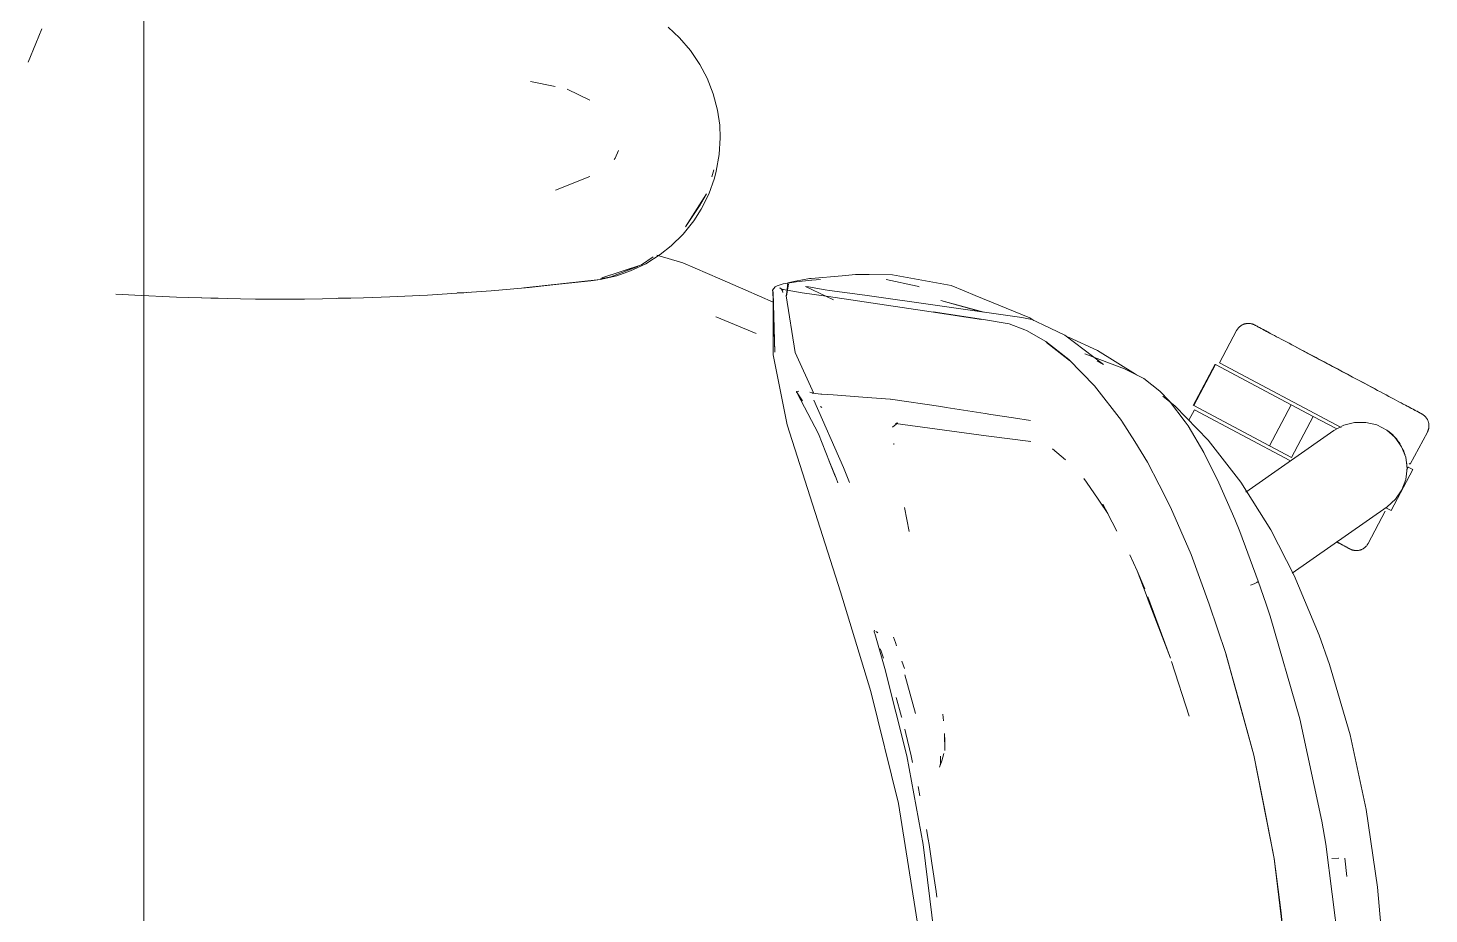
# Model space of a CAD drawing. Header units: millimetres. Extents: x 155920 to 295199, y -4084 to 97293.
# Drawn here: x 192798.6 to 193219.8, y 32788.2 to 33054.6 of the extents above; entities that cross this region are included whole.
import ezdxf

# ---------------------------------------------------------------- set-up
doc = ezdxf.new("R2010")
doc.units = ezdxf.units.MM
doc.header["$MEASUREMENT"] = 0
doc.layers.add('G-IMPT', color=8, linetype='CONTINUOUS', lineweight=9)
doc.layers.add('I-FURN', color=8, linetype='CONTINUOUS', lineweight=9)

msp = doc.modelspace()

# ---------------------------------------------------------------- linework, layer by layer
at = {"layer": 'G-IMPT'}
for p, q in [((192802.74, 33054.36), (192800.9, 33049.97)), ((192991, 33054.83), (192994.44, 33051.66)), ((192798.57, 33044.34), (192800.9, 33049.97)), ((192997.76, 33047.83), (192994.44, 33051.66)), ((193000.59, 33043.66), (192997.76, 33047.83)), ((193000.59, 33043.66), (193002.78, 33039.5)), ((192949.62, 33038.54), (192957.05, 33036.97)), ((193002.78, 33039.5), (193004.62, 33034.78)), ((192967.45, 33032.93), (192960.67, 33036.2)), ((193005.88, 33029.92), (193004.62, 33034.78)), ((193005.88, 33029.92), (193006.53, 33025.4)), ((193006.7, 33021.56), (193006.53, 33025.4)), ((193006.7, 33021.56), (193006.4, 33016.52)), ((192976.08, 33017.73), (192975.07, 33015.51)), ((193006.4, 33016.52), (193005.52, 33011.57)), ((192975.07, 33015.51), (192974.77, 33015.06)), ((192957.12, 33005.84), (192967.54, 33009.98)), ((193003.25, 33004.67), (193004.96, 33009.44)), ((193004.16, 33009.88), (193004.78, 33011.91)), ((193005.52, 33011.57), (193004.96, 33009.44)), ((193002.6, 33004.76), (192996.28, 32994.81)), ((193002.6, 33004.76), (193000.44, 33001.09)), ((193003.25, 33004.67), (193001.01, 33000.16)), ((193000.44, 33001.09), (192996.28, 32994.81)), ((193001.01, 33000.16), (192998.74, 32996.61)), ((192995.55, 32992.63), (192998.74, 32996.61)), ((192995.55, 32992.63), (192991.94, 32989.09)), ((192991.94, 32989.09), (192988.64, 32986.46)), ((192982.99, 32983.34), (192971.13, 32979.52)), ((192973.77, 32979.73), (192981.95, 32982.93)), ((192984.31, 32983.73), (192979.73, 32981.54)), ((192982.99, 32983.34), (192980.28, 32982.44)), ((192982.99, 32983.34), (192986.57, 32985.76)), ((192984.31, 32983.73), (192988.64, 32986.46)), ((192995.47, 32984.02), (192987.65, 32986.27)), ((192995.47, 32984.02), (193006.6, 32979.16)), ((192970.64, 32978.94), (192947.68, 32976.48)), ((192947.68, 32976.48), (192967.82, 32978.61)), ((192970.64, 32978.94), (192949.2, 32976.59)), ((192970.64, 32978.94), (192967.82, 32978.61)), ((192970.64, 32978.94), (192975.6, 32980.09)), ((192970.71, 32979.15), (192973.77, 32979.73)), ((192980.28, 32982.44), (192971.13, 32979.52)), ((192979.73, 32981.54), (192975.6, 32980.09)), ((193006.6, 32979.16), (193014.43, 32975.74)), ((193029.32, 32978.46), (193027, 32978.02)), ((193028.91, 32978.2), (193029.52, 32978.28)), ((193029.32, 32978.46), (193033.57, 32979.27)), ((193034.16, 32978.79), (193029.52, 32978.28)), ((193034.04, 32979.31), (193033.57, 32979.27)), ((193043.37, 32980.12), (193034.04, 32979.31)), ((193034.21, 32978.79), (193036.8, 32979.01)), ((193043.37, 32980.12), (193047.32, 32980.46)), ((193047.32, 32980.46), (193051.49, 32980.46)), ((193058.46, 32980.43), (193051.49, 32980.46)), ((193056.6, 32979.02), (193065.9, 32976.98)), ((193058.46, 32980.43), (193076.16, 32977.19)), ((192830.68, 32974.27), (192825.02, 32974.56)), ((192830.68, 32974.27), (192843.24, 32973.66)), ((192907.34, 32973.77), (192918.64, 32974.31)), ((192927.52, 32974.87), (192918.64, 32974.31)), ((192927.52, 32974.87), (192937.8, 32975.6)), ((192929.56, 32975.01), (192927.65, 32974.92)), ((192929.56, 32975.01), (192930.98, 32975.14)), ((192949.2, 32976.59), (192937.8, 32975.6)), ((193014.43, 32975.74), (193022.6, 32972.17)), ((193022.46, 32975.73), (193022.86, 32976.3)), ((193022.46, 32975.73), (193022.65, 32974.86)), ((193023.07, 32957.17), (193022.49, 32975.61)), ((193022.49, 32975.61), (193022.59, 32975.15)), ((193023.07, 32957.17), (193022.59, 32975.15)), ((193022.64, 32956.28), (193022.59, 32975.15)), ((193022.59, 32975.15), (193022.63, 32974.97)), ((193022.65, 32974.86), (193022.63, 32974.97)), ((193023.23, 32976.79), (193022.86, 32976.3)), ((193023.23, 32976.79), (193023.77, 32977.12)), ((193025.63, 32977.67), (193023.77, 32977.12)), ((193025.12, 32976.07), (193024.62, 32976.47)), ((193025.72, 32975.91), (193024.62, 32976.47)), ((193025.72, 32975.91), (193025.1, 32976.08)), ((193025.1, 32976.08), (193031.37, 32974.97)), ((193025.44, 32975.53), (193025.12, 32976.07)), ((193025.44, 32975.53), (193025.52, 32975.03)), ((193028.91, 32978.2), (193025.63, 32977.67)), ((193027.24, 32977.61), (193026.55, 32974.02)), ((193029.27, 32956.98), (193026.55, 32974.02)), ((193026.61, 32974.06), (193027, 32978.02)), ((193027.24, 32977.61), (193026.61, 32974.06)), ((193039.22, 32973.86), (193031.37, 32974.97)), ((193040.77, 32972.87), (193032.33, 32976.88)), ((193032.33, 32976.88), (193033.2, 32976.73)), ((193033.2, 32976.73), (193038.22, 32975.9)), ((193038.22, 32975.9), (193039.52, 32975.69)), ((193050.18, 32974.25), (193039.52, 32975.69)), ((193050.18, 32974.25), (193097.4, 32967.57)), ((193065.9, 32976.98), (193066.48, 32976.82)), ((193076.16, 32977.19), (193080.02, 32975.6)), ((193083.38, 32974.21), (193080.02, 32975.6)), ((193099.83, 32967.41), (193083.38, 32974.21)), ((192846.79, 32973.53), (192843.24, 32973.66)), ((192862.46, 32973.16), (192846.79, 32973.53)), ((192850.83, 32973.45), (192853.51, 32973.33)), ((192855.73, 32973.33), (192853.51, 32973.33)), ((192862.46, 32973.16), (192866.97, 32973.1)), ((192866.97, 32973.1), (192881.68, 32973.11)), ((192887.15, 32973.18), (192881.68, 32973.11)), ((192887.15, 32973.18), (192899.46, 32973.48)), ((192893.93, 32973.32), (192891.85, 32973.32)), ((192895.59, 32973.4), (192893.93, 32973.32)), ((192907.34, 32973.77), (192899.46, 32973.48)), ((193070.09, 32969.3), (193039.22, 32973.86)), ((193072.98, 32972.7), (193084.87, 32969.34)), ((193072.98, 32972.7), (193085.92, 32969.19)), ((193005.37, 32967.74), (193005.64, 32967.63)), ((193017.49, 32962.71), (193005.64, 32967.63)), ((193070.09, 32969.3), (193085.28, 32966.98)), ((193070.7, 32969.21), (193085.86, 32966.91)), ((193070.7, 32969.21), (193085.28, 32966.98)), ((193093.53, 32965.61), (193085.86, 32966.91)), ((193098.32, 32963.86), (193093.53, 32965.61)), ((193097.4, 32967.57), (193100.39, 32966.93)), ((193101, 32966.64), (193099.83, 32967.41)), ((193103.75, 32965.36), (193100.39, 32966.93)), ((193098.32, 32963.86), (193098.74, 32963.64)), ((193104.58, 32960.35), (193098.74, 32963.64)), ((193110.33, 32962.29), (193103.75, 32965.36)), ((193121.98, 32953.38), (193110.33, 32962.29)), ((193120.09, 32957.67), (193111.46, 32961.65)), ((193111.54, 32954.94), (193104.58, 32960.35)), ((193104.8, 32960.03), (193111.75, 32954.63)), ((193104.8, 32960.03), (193108.18, 32957.44)), ((193111.75, 32954.63), (193108.18, 32957.44)), ((193131.54, 32950.55), (193120.09, 32957.67)), ((193026.83, 32935.32), (193022.64, 32956.28)), ((193029.27, 32956.98), (193034.85, 32944.69)), ((193111.54, 32954.94), (193119.28, 32947.04)), ((193116.32, 32956.61), (193128.23, 32952.1)), ((193121.98, 32953.38), (193120.03, 32954.49)), ((193130.46, 32951.03), (193128.23, 32952.1)), ((193132.9, 32949.85), (193130.46, 32951.03)), ((193131.54, 32950.55), (193131.89, 32950.31)), ((193132.9, 32949.85), (193134.03, 32949.24)), ((193134.03, 32949.24), (193138.9, 32945.38)), ((193029.63, 32945.17), (193029.59, 32945)), ((193029.65, 32945.3), (193029.63, 32945.17)), ((193029.63, 32945.17), (193031.47, 32942.47)), ((193029.63, 32945.17), (193030.98, 32942.72)), ((193030.34, 32945.45), (193029.65, 32945.3)), ((193033.61, 32945.14), (193034.38, 32944.86)), ((193034.44, 32944.84), (193034.38, 32944.86)), ((193036.9, 32944.55), (193034.44, 32944.84)), ((193036.9, 32944.55), (193037.27, 32944.51)), ((193119.28, 32947.04), (193127.3, 32936.6)), ((193141.79, 32942.35), (193138.9, 32945.38)), ((193036.26, 32932.61), (193030.98, 32942.72)), ((193043.81, 32922.5), (193034.88, 32942.66)), ((193037.26, 32940.49), (193036.82, 32940.76)), ((193040.68, 32944.26), (193037.27, 32944.51)), ((193040.68, 32944.26), (193049.53, 32943.62)), ((193057.77, 32943.01), (193049.53, 32943.62)), ((193057.85, 32943), (193057.77, 32943.01)), ((193057.85, 32943), (193073.07, 32940.79)), ((193073.07, 32940.79), (193074.62, 32940.54)), ((193074.62, 32940.54), (193086.39, 32938.67)), ((193139.79, 32943.93), (193143.46, 32940.93)), ((193141.79, 32942.35), (193146.51, 32936.22)), ((193143.46, 32940.93), (193153.42, 32930.64)), ((193088.05, 32938.41), (193086.39, 32938.67)), ((193094.89, 32937.35), (193088.05, 32938.41)), ((193094.89, 32937.35), (193099.96, 32936.6)), ((193127.3, 32936.6), (193127.47, 32936.34)), ((193131.35, 32930.25), (193127.47, 32936.34)), ((193146.51, 32936.22), (193147.37, 32934.93)), ((193042.82, 32885.08), (193026.83, 32935.32)), ((193036.26, 32932.61), (193039.51, 32924.14)), ((193058.51, 32934.62), (193060.07, 32935.86)), ((193059.36, 32935.73), (193059.63, 32935.78)), ((193086.7, 32931.99), (193059.36, 32935.73)), ((193059.86, 32935.82), (193059.63, 32935.78)), ((193086.7, 32931.99), (193100.05, 32930.22)), ((193152.1, 32926.94), (193147.37, 32934.93)), ((193058.86, 32929.67), (193058.91, 32929.32)), ((193100.05, 32930.22), (193099.58, 32930.36)), ((193110.55, 32924.72), (193106.64, 32928.05)), ((193131.35, 32930.25), (193135.12, 32924.02)), ((193163.23, 32918.04), (193153.42, 32930.64)), ((193041.53, 32919.24), (193039.5, 32924.34)), ((193039.5, 32924.34), (193041.3, 32919.81)), ((193039.51, 32924.14), (193041.53, 32919.24)), ((193138.69, 32917.23), (193135.12, 32924.02)), ((193156.41, 32918.33), (193152.1, 32926.94)), ((193156.63, 32917.88), (193152.1, 32926.94)), ((193152.1, 32926.94), (193152.41, 32926.34)), ((193156.63, 32917.88), (193152.41, 32926.34)), ((193045.55, 32917.92), (193043.81, 32922.5)), ((193041.53, 32919.24), (193042.09, 32917.82)), ((193116.82, 32918.08), (193116.07, 32919.19)), ((193120.32, 32912.95), (193116.82, 32918.08)), ((193138.69, 32917.23), (193142.08, 32910.5)), ((193156.41, 32918.33), (193156.63, 32917.88)), ((193156.63, 32917.88), (193161.4, 32906.93)), ((193163.23, 32918.04), (193172.2, 32903.74)), ((193120.71, 32912.37), (193120.32, 32912.95)), ((193123.27, 32908.62), (193120.71, 32912.37)), ((193123.27, 32908.62), (193121.77, 32911.39)), ((193125.95, 32903.29), (193121.77, 32911.39)), ((193063.54, 32903.19), (193062.13, 32910.45)), ((193148.25, 32896.27), (193142.08, 32910.5)), ((193161.4, 32906.93), (193162.88, 32903.24)), ((193162.88, 32903.24), (193168.45, 32888.28)), ((193172.2, 32903.74), (193179.29, 32889.97)), ((193129.83, 32896.24), (193132.02, 32891.39)), ((193148.25, 32896.27), (193153.71, 32881.39)), ((193132.02, 32891.39), (193134.33, 32885.95)), ((193132.02, 32891.39), (193134.74, 32884.31)), ((193186.81, 32871.99), (193179.29, 32889.97)), ((193167.19, 32887.5), (193166.13, 32887.07)), ((193166.13, 32887.07), (193166.72, 32887.3)), ((193167.19, 32887.5), (193166.72, 32887.3)), ((193167.19, 32887.5), (193168.01, 32887.88)), ((193167.19, 32887.5), (193167.83, 32887.78)), ((193167.83, 32887.78), (193168.01, 32887.88)), ((193168.42, 32888.15), (193168.01, 32887.88)), ((193168.01, 32887.88), (193168.41, 32888.1)), ((193168.42, 32888.15), (193168.41, 32888.1)), ((193168.45, 32888.28), (193168.42, 32888.15)), ((193168.42, 32888.15), (193168.42, 32888.28)), ((193168.42, 32888.28), (193170.82, 32881.35)), ((193042.82, 32885.08), (193052, 32855.11)), ((193135.41, 32882.59), (193134.74, 32884.31)), ((193142.12, 32865.14), (193135.3, 32883.54)), ((193142.12, 32865.14), (193135.41, 32882.59)), ((193158.72, 32866.48), (193153.71, 32881.39)), ((193172.02, 32877.74), (193170.82, 32881.35)), ((193180.96, 32846.92), (193172.02, 32877.74)), ((193053.05, 32873.51), (193052.96, 32873.28)), ((193052.96, 32873.28), (193053.02, 32873.05)), ((193053.02, 32873.05), (193053.09, 32872.76)), ((193054.05, 32872.74), (193053.44, 32873.13)), ((193053.09, 32872.76), (193053.16, 32872.49)), ((193056.23, 32862.06), (193053.16, 32872.49)), ((193054.05, 32872.74), (193053.84, 32872.89)), ((193059.36, 32869.81), (193058.75, 32871.47)), ((193059.36, 32869.81), (193059.73, 32868.8)), ((193189.88, 32863.26), (193186.81, 32871.99)), ((193055.07, 32867.26), (193054.83, 32867.92)), ((193055.07, 32867.26), (193055.82, 32865.16)), ((193162.45, 32853.23), (193158.68, 32866.39)), ((193167.1, 32835.98), (193158.68, 32866.39)), ((193167.1, 32835.98), (193158.72, 32866.48)), ((193062.78, 32835.74), (193056.23, 32862.06)), ((193062.07, 32862.05), (193061.35, 32864.26)), ((193147.65, 32847.66), (193142.4, 32864.15)), ((193189.88, 32863.26), (193196.06, 32842.02)), ((193062.2, 32860.1), (193065.45, 32848.49)), ((193060.32, 32821.42), (193052, 32855.11)), ((193059.81, 32852.63), (193059.61, 32853.32)), ((193060.93, 32848.63), (193059.81, 32852.63)), ((193162.45, 32853.23), (193167.1, 32835.98)), ((193060.93, 32848.63), (193061.25, 32847.49)), ((193073.81, 32846.24), (193073.59, 32848.33)), ((193147.65, 32847.66), (193146.58, 32851.1)), ((193061.25, 32847.49), (193061.29, 32847.32)), ((193062.55, 32842.48), (193062.21, 32843.77)), ((193180.96, 32846.92), (193187.63, 32816.13)), ((193062.55, 32842.48), (193064.1, 32835.72)), ((193074.21, 32837.39), (193074.12, 32842.45)), ((193074.12, 32842.45), (193074.2, 32840.17)), ((193074.21, 32837.39), (193074.2, 32840.17)), ((193196.06, 32842.02), (193200.87, 32819.65)), ((193062.78, 32835.74), (193067.71, 32809.07)), ((193064.55, 32833.75), (193064.1, 32835.72)), ((193072.88, 32833.38), (193072.91, 32835.69)), ((193072.93, 32835.55), (193072.91, 32835.69)), ((193073.35, 32834.28), (193073.96, 32836.44)), ((193167.1, 32835.98), (193173.28, 32804.85)), ((193167.1, 32835.98), (193170.18, 32820.96)), ((193167.1, 32835.98), (193173.27, 32804.93)), ((193072.67, 32832.33), (193073.35, 32834.28)), ((193072.88, 32833.38), (193072.67, 32832.33)), ((193066.75, 32823.7), (193066.22, 32826.52)), ((193060.32, 32821.42), (193066.31, 32783.51)), ((193173.28, 32804.85), (193170.18, 32820.96)), ((193200.87, 32819.65), (193204.36, 32796.23)), ((193188.81, 32809.21), (193187.63, 32816.13)), ((193068.68, 32813.6), (193069.23, 32810.7)), ((193069.48, 32809.07), (193069.23, 32810.7)), ((193067.71, 32809.07), (193071.01, 32782.15)), ((193070.33, 32803.44), (193069.48, 32809.07)), ((193192.63, 32779.04), (193188.81, 32809.21)), ((193070.33, 32803.44), (193071.63, 32794.92)), ((193177.1, 32773.34), (193173.27, 32804.93)), ((193177.06, 32773.3), (193173.28, 32804.85)), ((193173.28, 32804.85), (193175.22, 32789.38)), ((193190.61, 32804.89), (193192.7, 32804.97)), ((193192.7, 32804.97), (193192.59, 32804.97)), ((193194.46, 32804.94), (193195.11, 32799.52)), ((193071.63, 32794.92), (193071.81, 32793.26)), ((193204.36, 32796.23), (193206.62, 32770.66)), ((193177.06, 32773.3), (193175.22, 32789.38))]:
    msp.add_line(p, q, dxfattribs=at)
at = {"layer": 'I-FURN'}
for p, q in [((192833.39, 32207.34), (192833.39, 34207.34)), ((193164.22, 32965.56), (193164.37, 32965.61)), ((193164.37, 32965.61), (193164.53, 32965.65)), ((193164.53, 32965.65), (193164.69, 32965.68)), ((193164.69, 32965.68), (193164.84, 32965.71)), ((193164.84, 32965.71), (193165, 32965.74)), ((193165, 32965.74), (193165.16, 32965.75)), ((193165.16, 32965.75), (193165.33, 32965.76)), ((193165.33, 32965.76), (193165.49, 32965.77)), ((193165.49, 32965.77), (193165.65, 32965.76)), ((193165.65, 32965.76), (193165.81, 32965.75)), ((193165.81, 32965.75), (193165.97, 32965.74)), ((193165.97, 32965.74), (193166.13, 32965.72)), ((193166.13, 32965.72), (193166.29, 32965.69)), ((193166.29, 32965.69), (193166.44, 32965.65)), ((193166.44, 32965.65), (193166.6, 32965.61)), ((193166.6, 32965.61), (193166.75, 32965.56)), ((193161.94, 32963.63), (193156.79, 32953.94)), ((193161.94, 32963.63), (193162.01, 32963.77)), ((193162.01, 32963.77), (193162.1, 32963.91)), ((193162.1, 32963.91), (193162.19, 32964.04)), ((193162.19, 32964.04), (193162.28, 32964.17)), ((193162.28, 32964.17), (193162.38, 32964.3)), ((193162.38, 32964.3), (193162.49, 32964.42)), ((193162.49, 32964.42), (193162.6, 32964.54)), ((193162.6, 32964.54), (193162.71, 32964.65)), ((193162.71, 32964.65), (193162.83, 32964.76)), ((193162.83, 32964.76), (193162.95, 32964.86)), ((193162.95, 32964.86), (193163.08, 32964.96)), ((193163.08, 32964.96), (193163.21, 32965.06)), ((193163.21, 32965.06), (193163.35, 32965.15)), ((193163.35, 32965.15), (193163.48, 32965.23)), ((193163.48, 32965.23), (193163.63, 32965.31)), ((193163.63, 32965.31), (193163.77, 32965.38)), ((193163.77, 32965.38), (193163.92, 32965.44)), ((193163.92, 32965.44), (193164.07, 32965.5)), ((193164.07, 32965.5), (193164.22, 32965.56)), ((193166.75, 32965.56), (193166.91, 32965.51)), ((193166.91, 32965.51), (193167.06, 32965.45)), ((193167.06, 32965.45), (193167.2, 32965.39)), ((193167.2, 32965.39), (193167.35, 32965.31)), ((193167.35, 32965.31), (193167.39, 32965.29)), ((193167.39, 32965.29), (193167.41, 32965.28)), ((193167.43, 32965.27), (193167.39, 32965.29)), ((193167.39, 32965.29), (193167.39, 32965.29)), ((193167.41, 32965.28), (193167.47, 32965.25)), ((193167.52, 32965.23), (193167.43, 32965.27)), ((193167.47, 32965.25), (193167.57, 32965.2)), ((193167.64, 32965.16), (193167.52, 32965.23)), ((193167.57, 32965.2), (193167.71, 32965.12)), ((193167.8, 32965.07), (193167.64, 32965.16)), ((193167.71, 32965.12), (193167.89, 32965.03)), ((193168, 32964.97), (193167.8, 32965.07)), ((193167.89, 32965.03), (193168.11, 32964.91)), ((193168.24, 32964.84), (193168, 32964.97)), ((193168.11, 32964.91), (193168.37, 32964.77)), ((193168.52, 32964.69), (193168.24, 32964.84)), ((193168.37, 32964.77), (193168.66, 32964.62)), ((193168.84, 32964.52), (193168.52, 32964.69)), ((193168.66, 32964.62), (193169, 32964.44)), ((193169.19, 32964.33), (193168.84, 32964.52)), ((193169, 32964.44), (193169.37, 32964.24)), ((193169.59, 32964.12), (193169.19, 32964.33)), ((193169.37, 32964.24), (193169.78, 32964.02)), ((193170.02, 32963.9), (193169.59, 32964.12)), ((193169.78, 32964.02), (193170.23, 32963.78)), ((193170.48, 32963.65), (193170.02, 32963.9)), ((193170.23, 32963.78), (193170.71, 32963.53)), ((193170.98, 32963.38), (193170.48, 32963.65)), ((193170.71, 32963.53), (193171.23, 32963.25)), ((193171.52, 32963.1), (193170.98, 32963.38)), ((193171.23, 32963.25), (193171.78, 32962.96)), ((193172.09, 32962.79), (193171.52, 32963.1)), ((193171.78, 32962.96), (193172.36, 32962.65)), ((193172.69, 32962.47), (193172.09, 32962.79)), ((193173.32, 32962.14), (193172.69, 32962.47)), ((193173.99, 32961.78), (193173.32, 32962.14)), ((193174.68, 32961.42), (193173.99, 32961.78)), ((193175.4, 32961.03), (193174.68, 32961.42)), ((193176.15, 32960.63), (193175.4, 32961.03)), ((193176.93, 32960.22), (193176.15, 32960.63)), ((193177.73, 32959.79), (193176.93, 32960.22)), ((193178.56, 32959.36), (193177.73, 32959.79)), ((193178.11, 32959.59), (193178.94, 32959.15)), ((193179.4, 32958.91), (193178.56, 32959.36)), ((193178.94, 32959.15), (193179.8, 32958.69)), ((193180.27, 32958.44), (193179.4, 32958.91)), ((193179.8, 32958.69), (193180.68, 32958.23)), ((193181.16, 32957.97), (193180.27, 32958.44)), ((193180.68, 32958.23), (193181.57, 32957.75)), ((193182.06, 32957.49), (193181.16, 32957.97)), ((193181.57, 32957.75), (193182.49, 32957.27)), ((193182.99, 32957), (193182.06, 32957.49)), ((193182.49, 32957.27), (193183.42, 32956.77)), ((193155.49, 32953.5), (193148.92, 32941.14)), ((193149.09, 32941.05), (193155.66, 32953.41)), ((193155.66, 32953.41), (193178.37, 32941.33)), ((193193.39, 32934.48), (193156.79, 32953.94)), ((193183.92, 32956.5), (193182.99, 32957)), ((193183.42, 32956.77), (193184.36, 32956.27)), ((193184.87, 32956), (193183.92, 32956.5)), ((193184.36, 32956.27), (193185.32, 32955.76)), ((193185.84, 32955.48), (193184.87, 32956)), ((193185.32, 32955.76), (193186.29, 32955.25)), ((193186.81, 32954.97), (193185.84, 32955.48)), ((193186.29, 32955.25), (193187.26, 32954.73)), ((193187.8, 32954.44), (193186.81, 32954.97)), ((193187.26, 32954.73), (193188.25, 32954.2)), ((193188.79, 32953.92), (193187.8, 32954.44)), ((193188.25, 32954.2), (193189.25, 32953.67)), ((193189.78, 32953.39), (193188.79, 32953.92)), ((193189.25, 32953.67), (193190.24, 32953.14)), ((193190.79, 32952.85), (193189.78, 32953.39)), ((193190.24, 32953.14), (193191.25, 32952.61)), ((193191.79, 32952.32), (193190.79, 32952.85)), ((193191.25, 32952.61), (193192.25, 32952.07)), ((193192.8, 32951.78), (193191.79, 32952.32)), ((193192.25, 32952.07), (193193.26, 32951.54)), ((193193.8, 32951.25), (193192.8, 32951.78)), ((193193.26, 32951.54), (193194.26, 32951)), ((193194.8, 32950.72), (193193.8, 32951.25)), ((193194.26, 32951), (193195.26, 32950.47)), ((193195.8, 32950.19), (193194.8, 32950.72)), ((193195.26, 32950.47), (193196.26, 32949.94)), ((193196.8, 32949.66), (193195.8, 32950.19)), ((193196.26, 32949.94), (193197.25, 32949.42)), ((193197.78, 32949.13), (193196.8, 32949.66)), ((193197.25, 32949.42), (193198.24, 32948.89)), ((193198.76, 32948.61), (193197.78, 32949.13)), ((193198.24, 32948.89), (193199.21, 32948.37)), ((193199.73, 32948.1), (193198.76, 32948.61)), ((193199.21, 32948.37), (193200.17, 32947.86)), ((193200.69, 32947.59), (193199.73, 32948.1)), ((193200.17, 32947.86), (193201.12, 32947.36)), ((193201.63, 32947.09), (193200.69, 32947.59)), ((193201.12, 32947.36), (193202.06, 32946.86)), ((193202.56, 32946.59), (193201.63, 32947.09)), ((193202.06, 32946.86), (193202.98, 32946.37)), ((193203.48, 32946.11), (193202.56, 32946.59)), ((193202.98, 32946.37), (193203.89, 32945.89)), ((193204.37, 32945.63), (193203.48, 32946.11)), ((193205.25, 32945.16), (193204.37, 32945.63)), ((193206.11, 32944.71), (193205.25, 32945.16)), ((193206.94, 32944.26), (193206.11, 32944.71)), ((193171.8, 32928.97), (193149.09, 32941.05)), ((193171.8, 32928.97), (193178.37, 32941.33)), ((193178.37, 32941.33), (193185.01, 32937.8)), ((193207.75, 32943.83), (193206.94, 32944.26)), ((193208.54, 32943.41), (193207.75, 32943.83)), ((193209.3, 32943.01), (193208.54, 32943.41)), ((193210.04, 32942.62), (193209.3, 32943.01)), ((193210.74, 32942.24), (193210.04, 32942.62)), ((193211.42, 32941.88), (193210.74, 32942.24)), ((193212.07, 32941.54), (193211.42, 32941.88)), ((193212.69, 32941.21), (193212.07, 32941.54)), ((193213.27, 32940.9), (193212.69, 32941.21)), ((193212.96, 32941.06), (193213.53, 32940.76)), ((193213.82, 32940.6), (193213.27, 32940.9)), ((193213.53, 32940.76), (193214.06, 32940.48)), ((193214.34, 32940.33), (193213.82, 32940.6)), ((193214.06, 32940.48), (193214.56, 32940.21)), ((193214.82, 32940.07), (193214.34, 32940.33)), ((193149.27, 32939.82), (193147.6, 32936.66)), ((193177.97, 32924.56), (193149.27, 32939.82)), ((193178.44, 32925.44), (193185.01, 32937.8)), ((193185.01, 32937.8), (193192.07, 32934.05)), ((193214.56, 32940.21), (193215.03, 32939.96)), ((193215.27, 32939.84), (193214.82, 32940.07)), ((193215.03, 32939.96), (193215.46, 32939.73)), ((193215.68, 32939.62), (193215.27, 32939.84)), ((193215.46, 32939.73), (193215.85, 32939.52)), ((193216.05, 32939.42), (193215.68, 32939.62)), ((193215.85, 32939.52), (193216.21, 32939.34)), ((193216.39, 32939.24), (193216.05, 32939.42)), ((193216.21, 32939.34), (193216.53, 32939.17)), ((193216.68, 32939.08), (193216.39, 32939.24)), ((193216.53, 32939.17), (193216.81, 32939.02)), ((193216.94, 32938.95), (193216.68, 32939.08)), ((193216.81, 32939.02), (193217.05, 32938.89)), ((193217.16, 32938.83), (193216.94, 32938.95)), ((193217.05, 32938.89), (193217.25, 32938.78)), ((193217.34, 32938.73), (193217.16, 32938.83)), ((193217.25, 32938.78), (193217.41, 32938.7)), ((193217.48, 32938.66), (193217.34, 32938.73)), ((193217.41, 32938.7), (193217.53, 32938.63)), ((193217.58, 32938.61), (193217.48, 32938.66)), ((193217.53, 32938.63), (193217.61, 32938.59)), ((193217.64, 32938.57), (193217.58, 32938.61)), ((193217.61, 32938.59), (193217.66, 32938.57)), ((193217.66, 32938.56), (193217.64, 32938.57)), ((193217.66, 32938.57), (193217.66, 32938.56)), ((193217.66, 32938.56), (193217.8, 32938.48)), ((193217.8, 32938.48), (193217.94, 32938.4)), ((193217.94, 32938.4), (193218.07, 32938.31)), ((193218.07, 32938.31), (193218.2, 32938.22)), ((193218.2, 32938.22), (193218.33, 32938.12)), ((193218.33, 32938.12), (193218.45, 32938.01)), ((193218.45, 32938.01), (193218.57, 32937.9)), ((193218.57, 32937.9), (193218.68, 32937.79)), ((193218.68, 32937.79), (193218.79, 32937.67)), ((193218.79, 32937.67), (193218.9, 32937.55)), ((193218.9, 32937.55), (193219, 32937.42)), ((193219, 32937.42), (193219.09, 32937.29)), ((193219.09, 32937.29), (193219.18, 32937.15)), ((193219.18, 32937.15), (193219.26, 32937.01)), ((193219.26, 32937.01), (193219.34, 32936.87)), ((193219.34, 32936.87), (193219.41, 32936.73)), ((193219.41, 32936.73), (193219.48, 32936.58)), ((193219.48, 32936.58), (193219.54, 32936.43)), ((193219.54, 32936.43), (193219.59, 32936.28)), ((193219.59, 32936.28), (193219.64, 32936.13)), ((193219.64, 32936.13), (193219.68, 32935.97)), ((193164.78, 32915.08), (193191.21, 32933.59)), ((193191.21, 32933.59), (193194.18, 32935.17)), ((193194.18, 32935.17), (193197.45, 32936)), ((193197.45, 32936), (193200.83, 32936.03)), ((193200.83, 32936.03), (193204.11, 32935.24)), ((193204.11, 32935.24), (193207.1, 32933.69)), ((193207.1, 32933.69), (193209.64, 32931.47)), ((193208.81, 32932.33), (193207.39, 32933.49)), ((193211.1, 32929.55), (193208.81, 32932.33)), ((193214.18, 32923.43), (193219.33, 32933.11)), ((193219.35, 32933.15), (193219.33, 32933.11)), ((193219.42, 32933.3), (193219.35, 32933.15)), ((193219.48, 32933.44), (193219.42, 32933.3)), ((193219.54, 32933.59), (193219.48, 32933.44)), ((193219.6, 32933.74), (193219.54, 32933.59)), ((193219.64, 32933.9), (193219.6, 32933.74)), ((193219.69, 32934.05), (193219.64, 32933.9)), ((193219.68, 32935.97), (193219.72, 32935.81)), ((193219.72, 32934.21), (193219.69, 32934.05)), ((193219.72, 32935.81), (193219.75, 32935.66)), ((193219.75, 32934.37), (193219.72, 32934.21)), ((193219.75, 32935.66), (193219.77, 32935.5)), ((193219.77, 32934.53), (193219.75, 32934.37)), ((193219.77, 32935.5), (193219.79, 32935.34)), ((193219.79, 32934.69), (193219.77, 32934.53)), ((193219.79, 32935.34), (193219.8, 32935.17)), ((193219.8, 32934.85), (193219.79, 32934.69)), ((193219.8, 32935.17), (193219.8, 32935.01)), ((193219.8, 32935.01), (193219.8, 32934.85)), ((193178.44, 32925.44), (193171.8, 32928.97)), ((193209.64, 32931.47), (193211.58, 32928.71)), ((193211.58, 32928.71), (193212.8, 32925.56)), ((193212.8, 32925.56), (193213.22, 32922.22)), ((193214.18, 32923.43), (193213.8, 32923.63)), ((193208.42, 32909.5), (193214.99, 32921.86)), ((193213.22, 32922.22), (193212.84, 32918.87)), ((193213.59, 32922.6), (193213.19, 32921.85)), ((193213.68, 32922.56), (193213.59, 32922.6)), ((193213.59, 32922.6), (193214.99, 32921.86)), ((193211.67, 32915.7), (193209.77, 32912.92)), ((193212.84, 32918.87), (193211.67, 32915.7)), ((193209.77, 32912.92), (193207.26, 32910.66)), ((193207.26, 32910.66), (193178.67, 32890.64)), ((193201.52, 32899.61), (193206.67, 32909.3)), ((193208.42, 32909.5), (193207.02, 32910.24)), ((193207.02, 32910.24), (193207.11, 32910.2)), ((193191.93, 32900.14), (193192.47, 32899.86)), ((193192.74, 32899.71), (193192.23, 32899.99)), ((193192.47, 32899.86), (193192.97, 32899.59)), ((193193.23, 32899.46), (193192.74, 32899.71)), ((193192.97, 32899.59), (193193.43, 32899.35)), ((193193.67, 32899.22), (193193.23, 32899.46)), ((193193.43, 32899.35), (193193.86, 32899.12)), ((193194.08, 32899), (193193.67, 32899.22)), ((193193.86, 32899.12), (193194.26, 32898.91)), ((193194.45, 32898.8), (193194.08, 32899)), ((193194.26, 32898.91), (193194.61, 32898.72)), ((193194.79, 32898.63), (193194.45, 32898.8)), ((193194.61, 32898.72), (193194.93, 32898.55)), ((193195.09, 32898.47), (193194.79, 32898.63)), ((193194.93, 32898.55), (193195.21, 32898.4)), ((193195.35, 32898.33), (193195.09, 32898.47)), ((193195.21, 32898.4), (193195.45, 32898.27)), ((193195.56, 32898.21), (193195.35, 32898.33)), ((193195.45, 32898.27), (193195.65, 32898.17)), ((193195.74, 32898.12), (193195.56, 32898.21)), ((193200.37, 32898.28), (193200.24, 32898.18)), ((193200.5, 32898.38), (193200.37, 32898.28)), ((193200.62, 32898.48), (193200.5, 32898.38)), ((193200.74, 32898.59), (193200.62, 32898.48)), ((193200.85, 32898.7), (193200.74, 32898.59)), ((193200.96, 32898.82), (193200.85, 32898.7)), ((193201.07, 32898.94), (193200.96, 32898.82)), ((193201.17, 32899.07), (193201.07, 32898.94)), ((193201.26, 32899.2), (193201.17, 32899.07)), ((193201.35, 32899.34), (193201.26, 32899.2)), ((193201.44, 32899.47), (193201.35, 32899.34)), ((193201.52, 32899.61), (193201.44, 32899.47)), ((193195.65, 32898.17), (193195.81, 32898.08)), ((193195.88, 32898.04), (193195.74, 32898.12)), ((193195.81, 32898.08), (193195.94, 32898.02)), ((193195.99, 32897.99), (193195.88, 32898.04)), ((193195.94, 32898.02), (193196.02, 32897.97)), ((193196.05, 32897.96), (193195.99, 32897.99)), ((193196.02, 32897.97), (193196.06, 32897.95)), ((193196.07, 32897.95), (193196.05, 32897.96)), ((193196.06, 32897.95), (193196.07, 32897.95)), ((193196.1, 32897.93), (193196.07, 32897.95)), ((193196.25, 32897.86), (193196.1, 32897.93)), ((193196.4, 32897.79), (193196.25, 32897.86)), ((193196.55, 32897.73), (193196.4, 32897.79)), ((193196.7, 32897.68), (193196.55, 32897.73)), ((193196.85, 32897.63), (193196.7, 32897.68)), ((193197.01, 32897.59), (193196.85, 32897.63)), ((193197.17, 32897.55), (193197.01, 32897.59)), ((193197.32, 32897.53), (193197.17, 32897.55)), ((193197.48, 32897.5), (193197.32, 32897.53)), ((193197.64, 32897.49), (193197.48, 32897.5)), ((193197.81, 32897.48), (193197.64, 32897.49)), ((193197.97, 32897.48), (193197.81, 32897.48)), ((193198.13, 32897.48), (193197.97, 32897.48)), ((193198.29, 32897.49), (193198.13, 32897.48)), ((193198.45, 32897.51), (193198.29, 32897.49)), ((193198.61, 32897.53), (193198.45, 32897.51)), ((193198.77, 32897.56), (193198.61, 32897.53)), ((193198.92, 32897.59), (193198.77, 32897.56)), ((193199.08, 32897.64), (193198.92, 32897.59)), ((193199.23, 32897.68), (193199.08, 32897.64)), ((193199.39, 32897.74), (193199.23, 32897.68)), ((193199.54, 32897.8), (193199.39, 32897.74)), ((193199.68, 32897.86), (193199.54, 32897.8)), ((193199.83, 32897.94), (193199.68, 32897.86)), ((193199.97, 32898.01), (193199.83, 32897.94)), ((193200.11, 32898.1), (193199.97, 32898.01)), ((193200.24, 32898.18), (193200.11, 32898.1))]:
    msp.add_line(p, q, dxfattribs=at)
for points in [[(193209.16, 32931.99), (193209.56, 32931.59), (193209.92, 32931.18), (193210.25, 32930.76)], [(193213.12, 32923.66), (193213.16, 32923.29), (193213.2, 32922.62), (193213.2, 32922.08), (193213.19, 32921.85)]]:
    msp.add_open_spline(points, degree=3, dxfattribs=at)
msp.add_open_spline([(193211.86, 32928.15), (193211.94, 32928), (193212.23, 32927.36), (193212.45, 32926.74), (193212.6, 32926.27)], degree=3, knots=[-0.5319761, -0.5319761, -0.5319761, -0.5319761, -0.5, -0.4, -0.4, -0.4, -0.4], dxfattribs=at)

doc.saveas('drawing.dxf')
